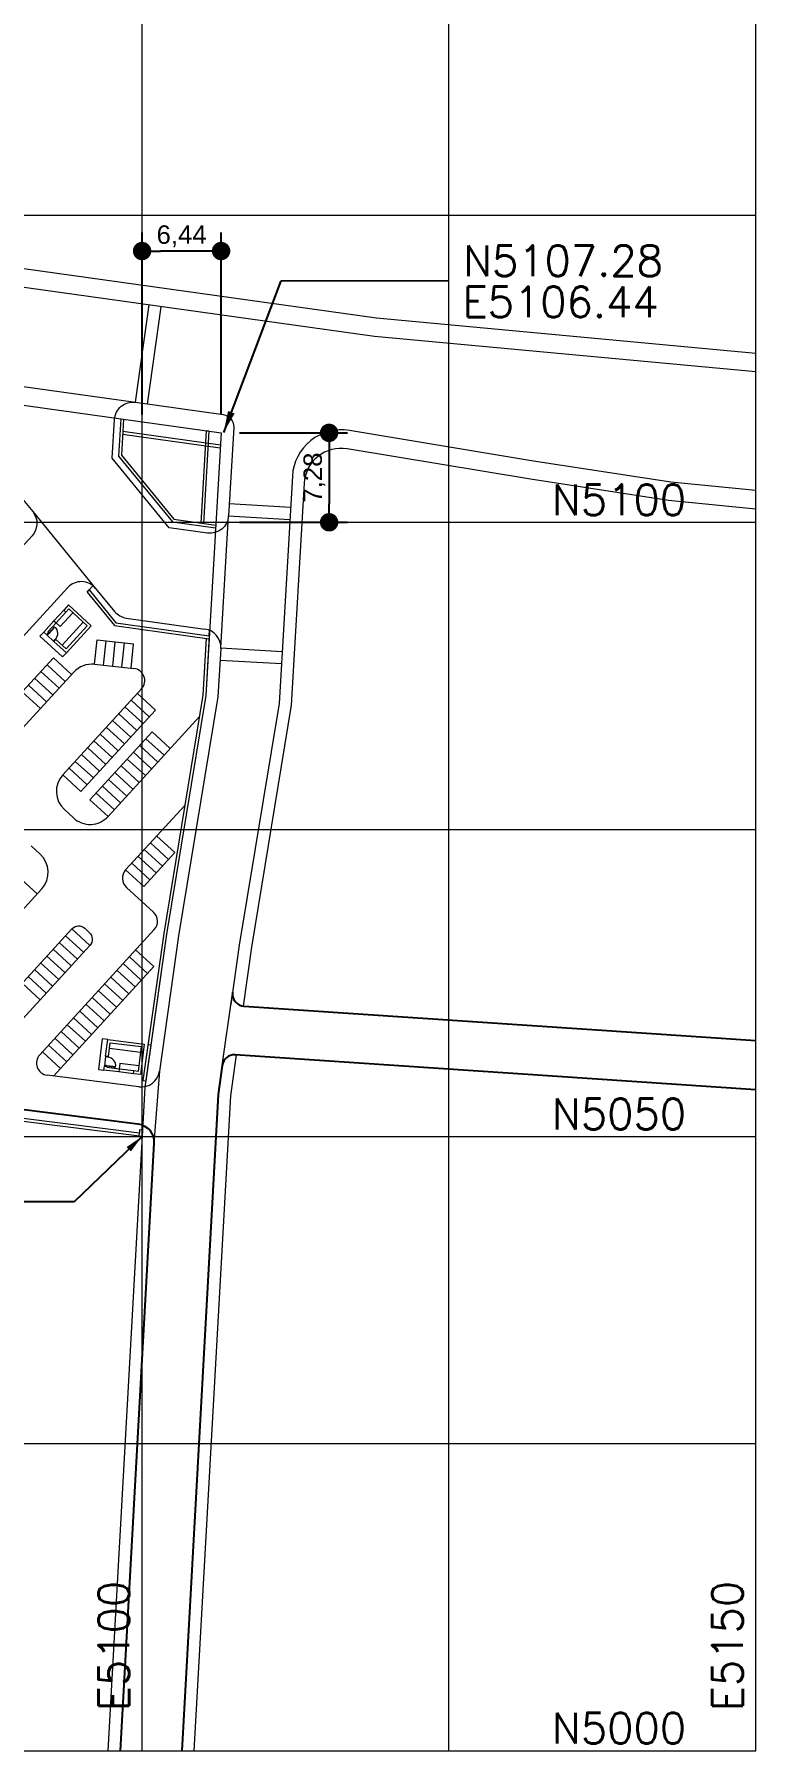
# Model space of a CAD drawing. Header units: metres. Extents: x 750 to 3116, y -341 to 1465.
# Drawn here: x 1684.7 to 1743.5, y -84.1 to 55.6 of the extents above; entities that cross this region are included whole.
import ezdxf

# ---------------------------------------------------------------- set-up
doc = ezdxf.new("R2010")
doc.units = ezdxf.units.M
for name, color, linetype, lineweight in [('Bathroom Door', 252, 'Continuous', 5), ('Dimension', 255, 'Continuous', 13), ('Footpath', 32, 'Continuous', 18), ('Furniture', 44, 'Continuous', 5), ('grid', 252, 'Continuous', 5), ('Hidden line', 251, 'Continuous', 5), ('Levels', 252, 'Continuous', 5), ('Main Road', 8, 'Continuous', 25), ('Parking', 161, 'Continuous', 15), ('S-DIM', 30, 'Continuous', 13), ('Vehicular Road', 253, 'Continuous', 20), ('Wall ext', 20, 'Continuous', 18)]:
    doc.layers.add(name, color=color, linetype=linetype, lineweight=lineweight)
doc.layers.add('Text', color=7, linetype='Continuous')
doc.styles.add('simp', font='simplex.shx', dxfattribs={"width": 0.85, "height": 1})
doc.styles.get("Standard").update_dxf_attribs({"font": 'arial.ttf'})
doc.dimstyles.new('ISO-25', dxfattribs={"dimtxt": 2, "dimasz": 2, "dimexe": 1.25, "dimexo": 0.625, "dimgap": 1.5, "dimtad": 1, "dimtxsty": 'Standard', "dimblk": 'DOT', "dimcen": 1.5, "dimadec": 0, "dimazin": 0, "dimtfac": 1, "dimtmove": 0, "dimatfit": 3, "dimfxl": 0, "dimarcsym": 0})

# ---------------------------------------------------------------- blocks, each defined once
blk = doc.blocks.new('_Dot')
at = {"color": 0, "linetype": 'ByBlock', "lineweight": -2}
blk.add_line((-0.5, 0), (-1, 0), dxfattribs=at)
at = {"color": 0, "linetype": 'ByBlock', "const_width": 0.5}
blk.add_lwpolyline([(-0.25, 0, 1), (0.25, 0, 1)], format="xyb", close=True, dxfattribs=at)
blk = doc.blocks.new('Door1')
at = {"layer": 'Bathroom Door'}
for p, q in [((1900.59, 444.89), (1899.86, 444.89)), ((1900.59, 444.85), (1899.86, 444.85))]:
    blk.add_line(p, q, dxfattribs=at)
for points in [[(1900.74, 444.92), (1900.59, 444.92), (1900.59, 444.89), (1900.64, 444.89), (1900.64, 444.87), (1900.74, 444.87), (1900.74, 444.92)], [(1900.59, 444.89), (1900.59, 444.85)], [(1900.74, 444.12), (1900.59, 444.12), (1900.59, 444.16), (1900.64, 444.16), (1900.64, 444.17), (1900.74, 444.17), (1900.74, 444.12)]]:
    blk.add_lwpolyline(points, dxfattribs=at)
blk.add_arc((1900.59, 444.89), 0.73, 180, 270, dxfattribs=at)
blk = doc.blocks.new('*D81')
at = {"layer": 'Defpoints', "color": 0, "transparency": 16777216}
for p in [(1693.53, 37.95), (1693.53, 23.15), (1699.97, 23.15)]:
    blk.add_point(p, dxfattribs=at)
at = {"layer": 'S-DIM', "color": 0, "lineweight": -2, "transparency": 16777216}
for p, q in [((1693.53, 24.65), (1693.53, 39.45)), ((1699.97, 24.65), (1699.97, 39.45)), ((1698.47, 37.95), (1695.03, 37.95))]:
    blk.add_line(p, q, dxfattribs=at)
at = {"layer": 'S-DIM', "color": 0, "lineweight": -2, "transparency": 16777216, "xscale": 1.5, "yscale": 1.5, "zscale": 1.5, "rotation": 180}
blk.add_blockref('_Dot', (1693.53, 37.95), dxfattribs=at)
at = {"layer": 'S-DIM', "color": 0, "lineweight": -2, "transparency": 16777216, "xscale": 1.5, "yscale": 1.5, "zscale": 1.5}
blk.add_blockref('_Dot', (1699.97, 37.95), dxfattribs=at)
at = {"layer": 'S-DIM', "color": 0, "transparency": 16777216, "insert": (1696.75, 39.15), "char_height": 1.5, "attachment_point": 5}
blk.add_mtext('6,44', dxfattribs=at)
blk = doc.blocks.new('*D82')
at = {"layer": 'Defpoints', "color": 0, "transparency": 16777216}
for p in [(1699.97, 23.15), (1699.97, 15.87), (1708.77, 15.87)]:
    blk.add_point(p, dxfattribs=at)
at = {"layer": 'S-DIM', "color": 0, "lineweight": -2, "transparency": 16777216}
for p, q in [((1701.47, 23.15), (1710.27, 23.15)), ((1708.77, 21.65), (1708.77, 17.37)), ((1701.47, 15.87), (1710.27, 15.87))]:
    blk.add_line(p, q, dxfattribs=at)
at = {"layer": 'S-DIM', "color": 0, "lineweight": -2, "transparency": 16777216, "xscale": 1.5, "yscale": 1.5, "zscale": 1.5}
for p, rotation in [((1708.77, 23.15), 90), ((1708.77, 15.87), 270)]:
    blk.add_blockref('_Dot', p, dxfattribs=dict(at, rotation=rotation))
at = {"layer": 'S-DIM', "color": 0, "transparency": 16777216, "insert": (1707.57, 19.51), "char_height": 1.5, "attachment_point": 5, "rotation": 90}
blk.add_mtext('7,28', dxfattribs=at)

msp = doc.modelspace()

# ---------------------------------------------------------------- linework, layer by layer
at = {"layer": 'Footpath', "color": 252, "true_color": 0x939598}
for points in [[(1743.528, 29.612), (1712.64, 32.486), (1620.187, 45.398), (1552.188, 53.169), (1493.528, 57.083)], [(1699.003, 6.624), (1698.719, 1.769), (1695.519, -17.649), (1693.826, -29.596)], [(1701.194, -27.489), (1700.723, -30.816), (1697.76, -84.133)], [(1693.558, -33.587), (1690.749, -84.133)]]:
    msp.add_lwpolyline(points, dxfattribs=at)
msp.add_lwpolyline([(1743.528, 16.941), (1736.419, 17.655), (1725.191, 19.368), (1710.229, 21.85, 0.4455962), (1706.743, 19.066), (1705.686, 0.993), (1702.438, -18.71), (1701.757, -23.517)], format="xyb", dxfattribs=at)
at = {"layer": 'Furniture', "color": 252, "true_color": 0x939598}
for p, q in [((1687.891, 8.51), (1686.85, 7.374)), ((1686.85, 7.374), (1686.519, 7.678)), ((1691.728, -28.202), (1691.672, -28.648)), ((1693.256, -28.394), (1691.728, -28.202))]:
    msp.add_line(p, q, dxfattribs=at)
at = {"layer": 'Furniture', "color": 252, "lineweight": 20, "true_color": 0x939598}
for p, q in [((1687.016, 5.867), (1688.731, 7.74)), ((1690.878, -26.946), (1693.398, -27.263))]:
    msp.add_line(p, q, dxfattribs=at)
at = {"layer": 'grid', "color": 252}
for points in [[(1693.528, -84.133), (1693.528, 115.867)], [(1718.528, -84.133), (1718.528, 115.867)], [(1743.528, -84.133), (1743.528, 115.867)], [(1493.528, 40.867), (1743.528, 40.867)], [(1493.528, 15.867), (1743.528, 15.867)], [(1493.528, -9.133), (1743.528, -9.133)], [(1493.528, -34.133), (1743.528, -34.133)], [(1493.528, -59.133), (1743.528, -59.133)], [(1493.528, -84.133), (1743.528, -84.133)]]:
    msp.add_lwpolyline(points, dxfattribs=at)
at = {"layer": 'Hidden line', "color": 252, "true_color": 0x939598}
for p, q in [((1692.994, 25.638), (1694.1, 33.561)), ((1693.984, 25.499), (1695.091, 33.422)), ((1682.293, 27.132), (1692.994, 25.638)), ((1700.635, 17.389), (1705.626, 17.097)), ((1684.624, 16.739), (1689.749, 10.49)), ((1700.576, 16.39), (1705.568, 16.098)), ((1699.947, 5.652), (1704.939, 5.36)), ((1699.89, 4.654), (1704.881, 4.362)), ((1700.064, -28.341), (1700.898, -22.498)), ((1694.947, -28.812), (1694.499, -34.674))]:
    msp.add_line(p, q, dxfattribs=at)
at = {"layer": 'Levels', "color": 252, "true_color": 0x939598}
for p, q in [((1699.947, 5.652), (1700.576, 16.39)), ((1687.16, 8.718), (1686.349, 7.834)), ((1687.329, 8.563), (1686.519, 7.678)), ((1699.003, 6.624), (1699.029, 7.074)), ((1685.214, 6.595), (1685.518, 6.927)), ((1687.058, 4.906), (1685.214, 6.595)), ((1686.351, 6.163), (1685.762, 6.704)), ((1687.362, 5.238), (1687.058, 4.906)), ((1690.289, -26.186), (1689.976, -28.667)), ((1690.735, -26.242), (1690.289, -26.186)), ((1690.564, -27.602), (1690.464, -28.395)), ((1689.976, -28.667), (1690.423, -28.723)), ((1692.834, -29.026), (1691.643, -28.876)), ((1692.862, -28.798), (1691.672, -28.648)), ((1693.826, -29.596), (1693.758, -30.072)), ((1693.558, -33.587), (1693.579, -33.207))]:
    msp.add_line(p, q, dxfattribs=at)
at = {"layer": 'Levels', "color": 252, "lineweight": 20, "true_color": 0x939598}
msp.add_line((1689.21, 10.358), (1689.529, 10.707), dxfattribs=at)
for points in [[(1691.3, 24.36), (1691.792, 24.291)], [(1699.517, 15.407), (1699.495, 15.037)]]:
    msp.add_lwpolyline(points, dxfattribs=at)
at = {"layer": 'Main Road', "color": 252, "true_color": 0x939598}
for points in [[(1547.786, 43.942, -0.4140093), (1550.114, 41.283), (1548.248, 13.023), (1549.097, -8.16), (1548.865, -16.398, 0.4044519), (1554.023, -22.042), (1577.549, -23.495), (1623.99, -24.386), (1693.189, -33.103, -0.3939172), (1694.499, -34.674), (1691.751, -84.133)], [(1700.908, -22.384, 0.4359674), (1701.831, -23.522), (1743.528, -26.323)], [(1743.528, -30.332), (1701.121, -27.484, 0.3927893), (1700.064, -28.341), (1699.727, -30.718), (1696.759, -84.133)]]:
    msp.add_lwpolyline(points, format="xyb", dxfattribs=at)
at = {"layer": 'Parking', "color": 252, "true_color": 0x939598}
for p, q in [((1689.649, 4.311), (1689.86, 6.3)), ((1689.86, 6.3), (1692.843, 5.984)), ((1690.394, 4.232), (1690.605, 6.221)), ((1691.14, 4.153), (1691.351, 6.142)), ((1691.886, 4.074), (1692.097, 6.063)), ((1692.632, 3.995), (1692.843, 5.984)), ((1685.796, 4.269), (1687.271, 2.918)), ((1686.303, 4.822), (1687.778, 3.471)), ((1684.783, 3.163), (1686.258, 1.812)), ((1685.29, 3.716), (1686.764, 2.365)), ((1683.77, 2.057), (1685.245, 0.706)), ((1684.276, 2.61), (1685.751, 1.259)), ((1693.153, 1.937), (1694.628, 0.587)), ((1691.633, 0.278), (1693.108, -1.073)), ((1692.14, 0.831), (1693.615, -0.52)), ((1692.647, 1.384), (1694.121, 0.033)), ((1690.114, -1.381), (1691.588, -2.732)), ((1690.62, -0.828), (1692.095, -2.179)), ((1691.127, -0.275), (1692.602, -1.626)), ((1694.352, -1.195), (1695.827, -2.546)), ((1689.1, -2.487), (1690.575, -3.838)), ((1689.607, -1.934), (1691.082, -3.285)), ((1693.339, -2.301), (1694.814, -3.652)), ((1693.846, -1.748), (1695.32, -3.099)), ((1687.581, -4.146), (1689.056, -5.497)), ((1688.087, -3.593), (1689.562, -4.944)), ((1688.594, -3.04), (1690.069, -4.391)), ((1691.819, -3.96), (1693.294, -5.311)), ((1692.326, -3.407), (1693.801, -4.758)), ((1692.832, -2.854), (1694.307, -4.205)), ((1687.074, -4.699), (1688.549, -6.05)), ((1690.806, -5.066), (1692.281, -6.417)), ((1691.313, -4.513), (1692.788, -5.864)), ((1689.286, -6.726), (1690.761, -8.076)), ((1689.793, -6.173), (1691.268, -7.523)), ((1690.3, -5.619), (1691.774, -6.97)), ((1694.724, -9.672), (1696.199, -11.023)), ((1681.297, -11.007), (1684.984, -14.384)), ((1693.711, -10.778), (1695.186, -12.129)), ((1694.217, -10.225), (1695.692, -11.576)), ((1692.191, -12.437), (1693.666, -13.788)), ((1692.698, -11.884), (1694.172, -13.235)), ((1693.204, -11.331), (1694.679, -12.682)), ((1687.294, -17.784), (1688.769, -19.135)), ((1687.801, -17.231), (1689.275, -18.581)), ((1685.774, -19.443), (1687.249, -20.794)), ((1686.281, -18.89), (1687.756, -20.241)), ((1686.787, -18.337), (1688.262, -19.688)), ((1692.501, -19.501), (1693.976, -20.852)), ((1693.008, -18.948), (1694.483, -20.299)), ((1684.761, -20.549), (1686.236, -21.9)), ((1685.268, -19.996), (1686.743, -21.347)), ((1691.488, -20.607), (1692.963, -21.958)), ((1691.995, -20.054), (1693.47, -21.405)), ((1683.748, -21.655), (1685.223, -23.006)), ((1684.255, -21.102), (1685.729, -22.453)), ((1689.968, -22.266), (1691.443, -23.617)), ((1690.475, -21.713), (1691.95, -23.064)), ((1690.982, -21.16), (1692.456, -22.511)), ((1688.955, -23.373), (1690.43, -24.723)), ((1689.462, -22.82), (1690.937, -24.17)), ((1687.435, -25.032), (1688.91, -26.383)), ((1687.942, -24.479), (1689.417, -25.83)), ((1688.449, -23.926), (1689.923, -25.277)), ((1686.422, -26.138), (1687.897, -27.489)), ((1686.929, -25.585), (1688.404, -26.936)), ((1685.409, -27.244), (1686.884, -28.595)), ((1685.916, -26.691), (1687.391, -28.042))]:
    msp.add_line(p, q, dxfattribs=at)
at = {"layer": 'Parking', "color": 252, "lineweight": 20, "true_color": 0x939598}
for p, q in [((1682.25, 0.398), (1686.303, 4.822)), ((1694.628, 0.587), (1688.549, -6.05)), ((1689.286, -6.726), (1694.352, -1.195))]:
    msp.add_line(p, q, dxfattribs=at)
for points in [[(1693.666, -13.788), (1696.199, -11.023)], [(1686.317, -29.214), (1694.483, -20.299)]]:
    msp.add_lwpolyline(points, dxfattribs=at)
at = {"layer": 'Vehicular Road', "color": 252, "lineweight": 20, "true_color": 0x939598}
for p, q in [((1680.038, 2.424), (1687.483, 10.552)), ((1689.749, 10.49), (1691.292, 8.607)), ((1692.245, 8.072), (1698.655, 7.177)), ((1699.945, 5.604), (1699.714, 1.658)), ((1683.725, -0.953), (1687.963, 3.673)), ((1693.486, 2.301), (1687.074, -4.699)), ((1699.714, 1.658), (1696.507, -17.801)), ((1690.761, -8.076), (1698.202, 0.047)), ((1692.191, -12.437), (1697.012, -7.174)), ((1694.465, -15.877), (1692.253, -13.85)), ((1685.192, -27.481), (1694.527, -17.29)), ((1696.507, -17.801), (1694.947, -28.812)), ((1693.274, -30.09), (1685.804, -29.149))]:
    msp.add_line(p, q, dxfattribs=at)
at = {"layer": 'Vehicular Road', "color": 252, "true_color": 0x939598}
for p, q in [((1689.649, 4.311), (1692.855, 3.971)), ((1687.198, -7.525), (1687.935, -8.2)), ((1684.496, -10.475), (1685.234, -11.15))]:
    msp.add_line(p, q, dxfattribs=at)
msp.add_lwpolyline([(1743.528, 28.105), (1712.467, 30.996), (1619.998, 43.91), (1552.053, 51.675), (1493.528, 55.58)], dxfattribs=at)
at = {"layer": 'Vehicular Road', "color": 252, "lineweight": 20, "true_color": 0x939598}
for points in [[(1557.761, 22.625), (1555.279, 19.908, -0.7090845), (1551.807, 21.389), (1553.093, 40.867, -0.4283022), (1555.871, 43.187), (1618.991, 35.973), (1682.293, 27.132, -0.3908743), (1683.583, 25.559), (1683.205, 19.098, 0.1884933), (1683.542, 18.059), (1684.624, 16.739, -0.3730881), (1684.57, 14.775), (1649.471, -23.544)], [(1685.358, -13.976), (1673.292, -27.148, -0.2432659), (1672.43, -27.464), (1670.701, -27.247)], [(1679.113, -26.716), (1687.801, -17.231, -0.4142136), (1688.86, -17.184), (1689.229, -17.522, -0.4142136), (1689.275, -18.581), (1680.587, -28.066, -0.2432659)]]:
    msp.add_lwpolyline(points, format="xyb", dxfattribs=at)
at = {"layer": 'Vehicular Road', "color": 252, "lineweight": 20, "ltscale": 100, "true_color": 0x939598}
msp.add_lwpolyline([(1692.994, 25.638), (1700.137, 24.64, -0.3908743), (1700.997, 23.591), (1700.576, 16.39, -0.4379445), (1698.871, 14.992), (1695.747, 15.429), (1691.104, 21.09), (1691.289, 24.24, -0.4379445)], format="xyb", close=True, dxfattribs=at)
at = {"layer": 'Vehicular Road', "color": 252, "true_color": 0x939598}
msp.add_lwpolyline([(1743.528, 18.449), (1736.608, 19.144), (1725.427, 20.85), (1710.422, 23.339, 0.4455962), (1705.774, 19.626), (1704.69, 1.104), (1701.45, -18.558), (1700.767, -23.377)], format="xyb", dxfattribs=at)
at = {"layer": 'Vehicular Road', "color": 252, "lineweight": 20, "true_color": 0x939598}
for centre, radius, start, end in [((1688.589, 9.538), 1.5, 39.35076, 137.51097), ((1692.452, 9.558), 1.5, 219.35076, 262.04925), ((1698.448, 5.692), 1.5, 356.65226, 82.04925), ((1689.286, -6.726), 2, 227.51097, 317.51097), ((1683.883, -12.625), 2, 317.51097, 47.51097), ((1692.928, -13.113), 1, 137.51097, 227.51097), ((1693.79, -16.614), 1, 317.51097, 47.51097), ((1685.929, -28.157), 1, 137.51097, 262.82085), ((1693.462, -28.602), 1.5, 262.82085, 351.93438)]:
    msp.add_arc(centre, radius, start, end, dxfattribs=at)
at = {"layer": 'Vehicular Road', "color": 252, "true_color": 0x939598}
for centre, radius, start, end in [((1689.438, 2.322), 2, 83.94311, 137.51097), ((1692.749, 2.977), 1, 317.51097, 83.94311), ((1688.549, -6.05), 2, 137.51097, 227.51097)]:
    msp.add_arc(centre, radius, start, end, dxfattribs=at)
at = {"layer": 'Wall ext', "color": 252, "lineweight": 20, "true_color": 0x939598}
for p, q in [((1699.898, 21.917), (1691.949, 23.027)), ((1699.911, 22.147), (1691.962, 23.257)), ((1698.748, 23.319), (1698.308, 15.808)), ((1698.976, 23.288), (1698.537, 15.776)), ((1698.976, 23.288), (1698.748, 23.319)), ((1689.053, 10.187), (1689.21, 10.358)), ((1689.21, 10.358), (1691.401, 7.685)), ((1687.16, 8.718), (1687.329, 8.563)), ((1687.559, 8.814), (1687.329, 8.563)), ((1689.063, 7.436), (1687.559, 8.814)), ((1686.519, 7.678), (1685.843, 6.941)), ((1686.349, 7.834), (1686.519, 7.678)), ((1687.347, 5.563), (1689.063, 7.436)), ((1691.401, 7.685), (1699.003, 6.624)), ((1685.917, 6.873), (1685.762, 6.704)), ((1685.843, 6.941), (1685.917, 6.873)), ((1686.507, 6.333), (1686.351, 6.163)), ((1686.507, 6.333), (1687.347, 5.563)), ((1690.792, -27.63), (1690.935, -26.499)), ((1690.935, -26.499), (1693.455, -26.817)), ((1690.792, -27.63), (1690.564, -27.602)), ((1693.455, -26.817), (1693.2, -28.841)), ((1690.692, -28.424), (1690.464, -28.395)), ((1690.68, -28.523), (1690.692, -28.424)), ((1691.672, -28.648), (1690.68, -28.523)), ((1691.672, -28.648), (1691.643, -28.876)), ((1692.834, -29.026), (1692.862, -28.798)), ((1693.2, -28.841), (1692.862, -28.798))]:
    msp.add_line(p, q, dxfattribs=at)
at = {"layer": 'Wall ext', "color": 252, "true_color": 0x939598}
for p, q in [((1693.595, -29.583), (1693.826, -29.596)), ((1693.299, -34.104), (1693.312, -33.874)), ((1693.328, -33.575), (1693.558, -33.587))]:
    msp.add_line(p, q, dxfattribs=at)
at = {"layer": 'Wall ext', "color": 252, "lineweight": 20, "true_color": 0x939598}
for points in [[(1693.558, -33.587), (1693.528, -34.133), (1623.919, -25.365), (1577.509, -24.475), (1547.708, -22.634), (1548.117, -8.166), (1547.267, 13.036), (1549.202, 42.343), (1549.731, 42.308)], [(1693.328, -33.575), (1693.312, -33.874), (1623.935, -25.136), (1577.518, -24.245), (1547.944, -22.419), (1548.347, -8.164), (1547.497, 13.033), (1549.416, 42.098), (1549.715, 42.078)], [(1691.792, 24.291), (1691.615, 21.256), (1696.01, 15.897), (1699.517, 15.407)], [(1691.792, 24.291), (1692.021, 24.259)], [(1692.021, 24.259), (1691.85, 21.333), (1696.13, 16.112), (1699.53, 15.637)], [(1699.911, 22.147), (1699.898, 21.917)], [(1699.53, 15.637), (1699.517, 15.407)], [(1689.053, 10.187), (1691.281, 7.47), (1698.99, 6.393)], [(1689.388, 7.45), (1687.545, 9.139), (1687.16, 8.718)], [(1686.349, 7.834), (1685.518, 6.927), (1685.762, 6.704)], [(1686.351, 6.163), (1687.362, 5.238), (1689.388, 7.45)], [(1698.761, 6.425), (1698.49, 1.794), (1695.291, -17.615), (1693.595, -29.583)], [(1699.003, 6.624), (1698.719, 1.769), (1695.519, -17.649), (1693.826, -29.596)], [(1690.564, -27.602), (1690.735, -26.242), (1693.712, -26.617)], [(1693.712, -26.617), (1693.399, -29.098), (1692.834, -29.026)], [(1694.01, -26.655), (1694.238, -26.684)], [(1691.643, -28.876), (1690.423, -28.723), (1690.464, -28.395)]]:
    msp.add_lwpolyline(points, dxfattribs=at)
at = {"layer": 'Wall ext', "lineweight": 20}
msp.add_lwpolyline([(1699.97, 23.149), (1698.719, 1.769), (1695.519, -17.649), (1693.75, -30.13), (1693.528, -34.133), (1623.919, -25.365), (1577.509, -24.475), (1547.708, -22.634), (1548.117, -8.166), (1547.267, 13.036), (1549.202, 42.343), (1551.197, 42.211), (1618.802, 34.485)], close=True, dxfattribs=at)

# ---------------------------------------------------------------- block references
at = {"layer": 'Bathroom Door', "color": 252, "true_color": 0x939598, "xscale": -1, "rotation": 47.51096963957389}
msp.add_blockref('Door1', (3297.726, 1107.827), dxfattribs=at)
at = {"layer": 'Bathroom Door', "color": 252, "true_color": 0x939598, "rotation": 172.8208455479682}
msp.add_blockref('Door1', (3631.941, 175.493), dxfattribs=at)

# ---------------------------------------------------------------- texts
at = {"layer": 'Text', "color": 30, "true_color": 0xf26722, "style": 'simp'}
for s, p in [('N5107.28', (1719.686, 35.914, -98.068)), ('E5106.44', (1719.656, 32.556, -98.068)), ('N5100', (1726.929, 16.448)), ('N5050', (1726.929, -33.552)), ('N5000', (1726.929, -83.552))]:
    msp.add_text(s, height=2.5, dxfattribs=at).set_placement(p)
for s, p in [('E5100', (1692.467, -80.91)), ('E5150', (1742.467, -80.91))]:
    msp.add_text(s, height=2.5, rotation=90, dxfattribs=at).set_placement(p)

# ---------------------------------------------------------------- dimensions: what is measured, and where the dimension line sits
at = {"layer": 'S-DIM', "color": 30, "true_color": 0xf26722}
dim = msp.add_linear_dim(base=(1693.528, 37.951), p1=(1699.97, 23.149), p2=(1693.528, 23.149), dimstyle='ISO-25', override={"dimtxt": 1.5, "dimasz": 1.5, "dimexe": 1.5, "dimexo": 1.5, "dimgap": 0.3}, dxfattribs=at)
dim.commit()
dim.dimension.update_dxf_attribs({"geometry": '*D81', "text_midpoint": (1696.749, 39.152)})
dim = msp.add_linear_dim(base=(1708.775, 15.867), p1=(1699.97, 23.149), p2=(1699.97, 15.867), angle=90, dimstyle='ISO-25', override={"dimtxt": 1.5, "dimasz": 1.5, "dimexe": 1.5, "dimexo": 1.5, "dimgap": 0.3}, dxfattribs=at)
dim.commit()
dim.dimension.update_dxf_attribs({"geometry": '*D82', "text_midpoint": (1707.573, 19.508)})

# ---------------------------------------------------------------- leaders
at = {"layer": 'Dimension'}
for points, override in [([(1700.18, 23.191), (1704.867, 35.516), (1718.528, 35.547)], {"dimtxt": 1.5, "dimasz": 1.75, "dimfxl": 10}), ([(1693.528, -34.133), (1688.002, -39.439), (1680.405, -39.439)], {"dimasz": 1.5})]:
    msp.add_leader(points, dimstyle='ISO-25', override=override, dxfattribs=at)

doc.saveas('drawing.dxf')
